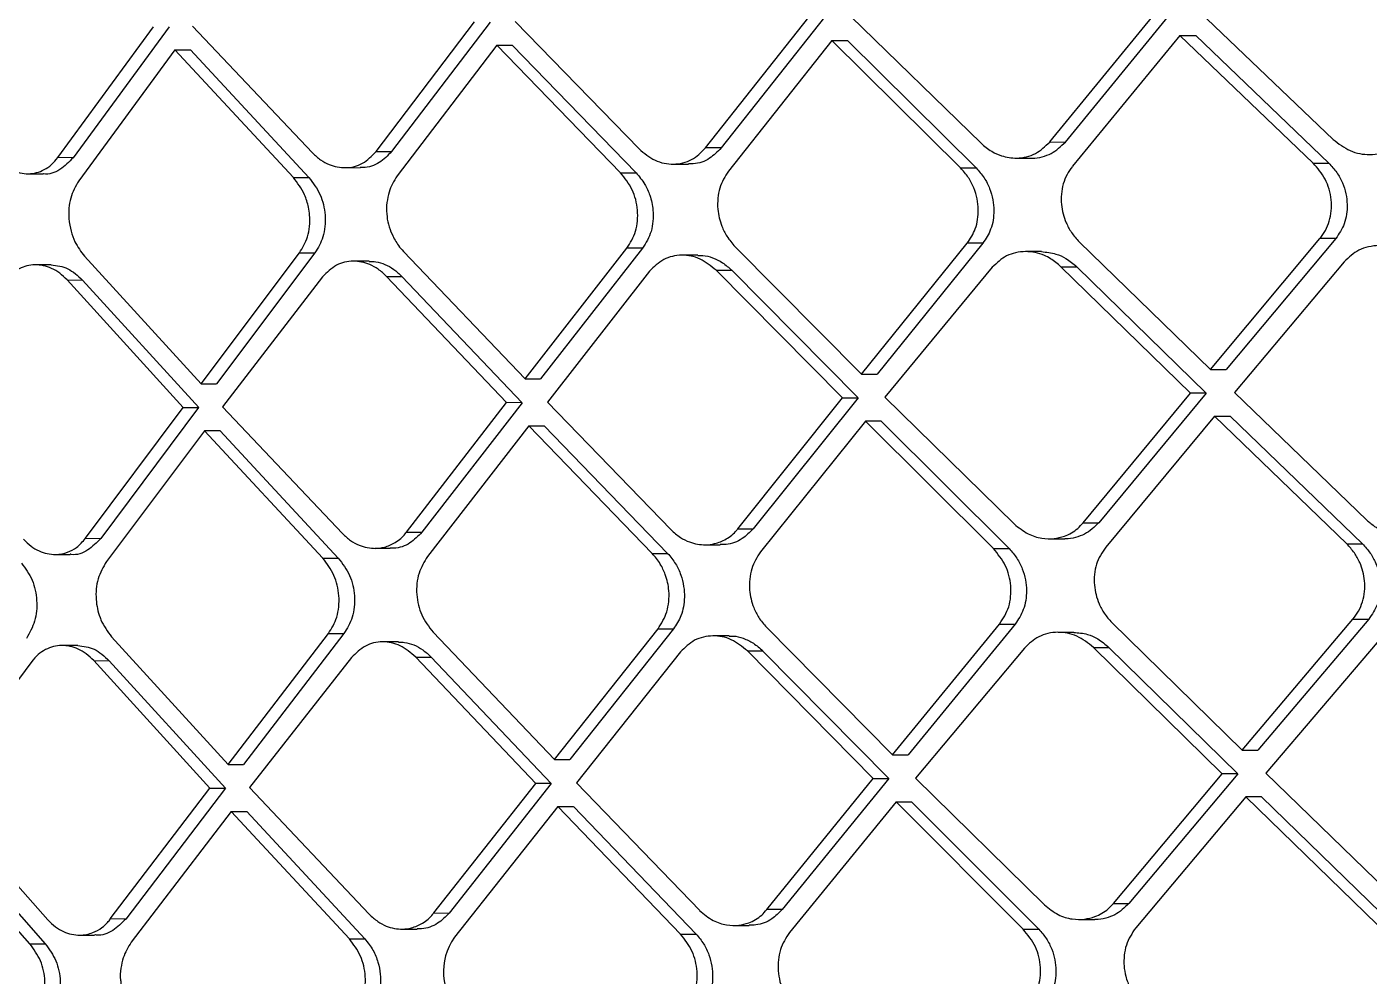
# Model space of a CAD drawing. Extents: x 939 to 1039, y 781 to 934.
# Drawn here: x 1026.9 to 1028.158, y 825.038 to 825.928 of the extents above; entities that cross this region are included whole.
import ezdxf

# ---------------------------------------------------------------- set-up
doc = ezdxf.new("R2010")
doc.units = 0
doc.header["$MEASUREMENT"] = 0
doc.layers.add('1', color=4, linetype='Continuous')

# ---------------------------------------------------------------- blocks, each defined once
blk = doc.blocks.new('Envoy')
at = {"layer": '1', "color": 3, "linetype": 'Continuous', "lineweight": 25}
for p, q in [((88.8824, 26.6402), (88.9791, 26.7629)), ((88.9938, 26.7628), (88.897, 26.6402)), ((89.0186, 26.7634), (89.1407, 26.6446)), ((89.205, 26.6459), (89.3045, 26.7673)), ((89.2197, 26.6458), (89.3193, 26.7673)), ((89.3455, 26.7679), (89.4706, 26.6483)), ((88.2753, 26.6312), (88.3651, 26.7538)), ((88.3796, 26.7538), (88.2897, 26.6311)), ((88.4015, 26.7544), (88.514, 26.6356)), ((88.5736, 26.6369), (88.6659, 26.7584)), ((88.6804, 26.7583), (88.5881, 26.6368)), ((88.7039, 26.7589), (88.8201, 26.6393)), ((89.0009, 26.7411), (88.9038, 26.6185)), ((89.1214, 26.6215), (89.0009, 26.7411)), ((89.0009, 26.7411), (89.0155, 26.7411)), ((89.0155, 26.7411), (89.136, 26.6215)), ((89.3271, 26.7456), (89.2263, 26.623)), ((89.4519, 26.626), (89.3271, 26.7456)), ((89.3271, 26.7456), (89.3419, 26.7456)), ((89.3419, 26.7456), (89.4667, 26.626)), ((88.3851, 26.7321), (88.2949, 26.6094)), ((88.4961, 26.6125), (88.3851, 26.7321)), ((88.3851, 26.7321), (88.3995, 26.7321)), ((88.3995, 26.7321), (88.5106, 26.6125)), ((88.6868, 26.7366), (88.5933, 26.614)), ((88.8027, 26.617), (88.6868, 26.7366)), ((88.6868, 26.7366), (88.7013, 26.7366)), ((88.7013, 26.7366), (88.8173, 26.617)), ((88.5736, 26.6369), (88.5881, 26.6368)), ((88.897, 26.6402), (88.8824, 26.6402)), ((89.205, 26.6459), (89.2197, 26.6458)), ((88.2897, 26.6311), (88.2753, 26.6312)), ((88.8519, 26.6251), (88.8663, 26.6251)), ((89.1733, 26.6308), (89.188, 26.6307)), ((89.4519, 26.626), (89.4667, 26.626)), ((88.247, 26.6161), (88.2615, 26.616)), ((88.4961, 26.6125), (88.5106, 26.6125)), ((88.5442, 26.6218), (88.5587, 26.6217)), ((88.8027, 26.617), (88.8173, 26.617)), ((89.1214, 26.6215), (89.136, 26.6215)), ((89.0287, 26.4281), (89.1277, 26.5508)), ((89.1424, 26.5508), (89.0433, 26.4281)), ((89.1424, 26.5508), (89.1277, 26.5508)), ((89.2327, 26.5522), (89.3556, 26.4326)), ((89.3556, 26.4326), (89.4583, 26.5553)), ((89.4732, 26.5553), (89.3704, 26.4326)), ((89.4732, 26.5553), (89.4583, 26.5553)), ((88.3003, 26.5387), (88.4096, 26.4191)), ((88.4096, 26.4191), (88.5018, 26.5418)), ((88.5163, 26.5418), (88.424, 26.4191)), ((88.5018, 26.5418), (88.5163, 26.5418)), ((88.5992, 26.5432), (88.7133, 26.4236)), ((88.7133, 26.4236), (88.8088, 26.5463)), ((88.8234, 26.5463), (88.7278, 26.4236)), ((88.8234, 26.5463), (88.8088, 26.5463)), ((88.8752, 26.5397), (88.8605, 26.5397)), ((88.91, 26.5477), (89.0287, 26.4281)), ((89.1972, 26.543), (89.1825, 26.543)), ((88.269, 26.5306), (88.2545, 26.5306)), ((88.5672, 26.534), (88.5526, 26.534)), ((88.83, 26.5246), (88.7342, 26.4019)), ((89.0108, 26.4058), (88.8924, 26.5255)), ((88.8924, 26.5255), (88.907, 26.5255)), ((88.907, 26.5255), (89.0254, 26.4058)), ((89.1512, 26.5283), (89.0504, 26.4064)), ((89.3371, 26.4103), (89.2156, 26.5288)), ((89.2156, 26.5288), (89.2303, 26.5288)), ((89.2303, 26.5288), (89.3518, 26.4103)), ((89.4811, 26.5335), (89.3781, 26.4109)), ((88.3929, 26.3968), (88.2839, 26.5165)), ((88.2839, 26.5165), (88.2984, 26.5164)), ((88.2984, 26.5164), (88.4074, 26.3968)), ((88.5235, 26.5193), (88.4296, 26.3974)), ((88.696, 26.4014), (88.5833, 26.5198)), ((88.5833, 26.5198), (88.5978, 26.5198)), ((88.5978, 26.5198), (88.7105, 26.4013)), ((88.7133, 26.4236), (88.7278, 26.4236)), ((89.0287, 26.4281), (89.0433, 26.4281)), ((89.3556, 26.4326), (89.3704, 26.4326)), ((88.4096, 26.4191), (88.424, 26.4191)), ((89.2363, 26.2888), (89.3371, 26.4103)), ((89.3518, 26.4103), (89.251, 26.2888)), ((89.3518, 26.4103), (89.3371, 26.4103)), ((89.3781, 26.4109), (89.5023, 26.2913)), ((88.4296, 26.3974), (88.542, 26.2786)), ((88.6021, 26.2799), (88.696, 26.4014)), ((88.7105, 26.4013), (88.6165, 26.2798)), ((88.7105, 26.4013), (88.696, 26.4014)), ((88.7342, 26.4019), (88.85, 26.2823)), ((88.9126, 26.2832), (89.0108, 26.4059)), ((89.0254, 26.4058), (88.9272, 26.2832)), ((89.0108, 26.4058), (89.0254, 26.4058)), ((89.0504, 26.4064), (89.1718, 26.2876)), ((88.3012, 26.2742), (88.3929, 26.3968)), ((88.4073, 26.3968), (88.3157, 26.2741)), ((88.3929, 26.3968), (88.4073, 26.3968)), ((89.3595, 26.3886), (89.2575, 26.2659)), ((89.4834, 26.269), (89.3595, 26.3886)), ((89.3595, 26.3886), (89.3742, 26.3886)), ((89.3742, 26.3886), (89.4982, 26.269)), ((88.4129, 26.3751), (88.3209, 26.2524)), ((88.5238, 26.2555), (88.4129, 26.3751)), ((88.4273, 26.3751), (88.4129, 26.3751)), ((88.4273, 26.3751), (88.5382, 26.2555)), ((88.7168, 26.3796), (88.6217, 26.257)), ((88.8324, 26.26), (88.7168, 26.3796)), ((88.7168, 26.3796), (88.7313, 26.3796)), ((88.7313, 26.3796), (88.8469, 26.26)), ((89.0324, 26.3841), (88.9339, 26.2615)), ((89.1523, 26.2645), (89.0324, 26.3841)), ((89.047, 26.3841), (89.0324, 26.3841)), ((89.047, 26.3841), (89.1669, 26.2645)), ((89.2363, 26.2888), (89.251, 26.2888)), ((88.3012, 26.2742), (88.3157, 26.2741)), ((88.6021, 26.2799), (88.6165, 26.2798)), ((88.9126, 26.2832), (88.9272, 26.2832)), ((89.2044, 26.2738), (89.2191, 26.2737)), ((88.2726, 26.2591), (88.287, 26.259)), ((88.5723, 26.2648), (88.5867, 26.2648)), ((88.8324, 26.26), (88.8469, 26.26)), ((88.8818, 26.2681), (88.8962, 26.2681)), ((89.1523, 26.2645), (89.1669, 26.2645)), ((89.4834, 26.269), (89.4982, 26.269)), ((88.5238, 26.2555), (88.5382, 26.2555)), ((89.3854, 26.0756), (89.4893, 26.1983)), ((89.5041, 26.1982), (89.4002, 26.0756)), ((89.4893, 26.1983), (89.5041, 26.1982)), ((88.4349, 26.0621), (88.5289, 26.1848)), ((88.5434, 26.1848), (88.4494, 26.0621)), ((88.5289, 26.1848), (88.5434, 26.1848)), ((88.627, 26.1862), (88.7408, 26.0666)), ((88.7408, 26.0666), (88.8379, 26.1893)), ((88.8524, 26.1893), (88.7553, 26.0666)), ((88.8379, 26.1893), (88.8524, 26.1893)), ((88.9395, 26.1907), (89.0576, 26.0711)), ((89.0576, 26.0711), (89.158, 26.1938)), ((89.1727, 26.1938), (89.0722, 26.0711)), ((89.158, 26.1938), (89.1727, 26.1938)), ((89.2276, 26.186), (89.2129, 26.186)), ((89.2633, 26.1952), (89.3854, 26.0756)), ((88.2939, 26.1736), (88.2795, 26.1737)), ((88.3257, 26.1817), (88.4349, 26.0621)), ((88.5946, 26.177), (88.58, 26.177)), ((88.9045, 26.1826), (88.8898, 26.1827)), ((89.1814, 26.1713), (89.0792, 26.0494)), ((89.3666, 26.0533), (89.246, 26.1718)), ((89.246, 26.1718), (89.2606, 26.1718)), ((89.2606, 26.1718), (89.3814, 26.0533)), ((89.5119, 26.1765), (89.4077, 26.0539)), ((88.2508, 26.1586), (88.1596, 26.0359)), ((88.4179, 26.0398), (88.309, 26.1595)), ((88.309, 26.1595), (88.3234, 26.1594)), ((88.3234, 26.1594), (88.4324, 26.0398)), ((88.5506, 26.1623), (88.4549, 26.0404)), ((88.7232, 26.0444), (88.6108, 26.1628)), ((88.6108, 26.1628), (88.6252, 26.1628)), ((88.6252, 26.1628), (88.7377, 26.0443)), ((88.859, 26.1676), (88.7616, 26.0449)), ((89.0395, 26.0488), (88.9217, 26.1685)), ((88.9217, 26.1685), (88.9362, 26.1685)), ((88.9362, 26.1684), (89.0541, 26.0488)), ((89.0576, 26.0711), (89.0723, 26.0711)), ((89.3854, 26.0756), (89.4002, 26.0756)), ((88.4349, 26.0621), (88.4494, 26.0621)), ((88.9398, 25.9262), (89.0395, 26.0488)), ((89.0541, 26.0488), (88.9544, 25.9262)), ((89.0395, 26.0488), (89.0541, 26.0488)), ((89.0792, 26.0494), (89.2, 25.9306)), ((89.2647, 25.9318), (89.3666, 26.0533)), ((89.3814, 26.0533), (89.2793, 25.9318)), ((89.3813, 26.0533), (89.3666, 26.0533)), ((89.4077, 26.0539), (89.531, 25.9342)), ((88.1596, 26.0359), (88.266, 25.9163)), ((88.3245, 25.9172), (88.4179, 26.0398)), ((88.4324, 26.0398), (88.3389, 25.9171)), ((88.4179, 26.0398), (88.4323, 26.0398)), ((88.4549, 26.0404), (88.5672, 25.9216)), ((88.6276, 25.9229), (88.7232, 26.0444)), ((88.7377, 26.0443), (88.6421, 25.9228)), ((88.7376, 26.0443), (88.7232, 26.0444)), ((88.7616, 26.0449), (88.877, 25.9253)), ((88.7439, 26.0226), (88.6472, 25.9)), ((88.859, 25.903), (88.7439, 26.0226)), ((88.7439, 26.0226), (88.7584, 26.0226)), ((88.7585, 26.0226), (88.8736, 25.903)), ((89.061, 26.0271), (88.9611, 25.9045)), ((89.1802, 25.9075), (89.061, 26.0271)), ((89.061, 26.0271), (89.0756, 26.0271)), ((89.0756, 26.0271), (89.1948, 25.9075)), ((89.3889, 26.0316), (89.2856, 25.9089)), ((89.4036, 26.0316), (89.3889, 26.0316)), ((89.3889, 26.0316), (89.5119, 25.912)), ((89.4036, 26.0316), (89.5267, 25.9119)), ((88.2491, 25.894), (88.1431, 26.0136)), ((88.1575, 26.0136), (88.2635, 25.894)), ((88.4379, 26.0181), (88.3441, 25.8954)), ((88.5486, 25.8985), (88.4379, 26.0181)), ((88.4379, 26.0181), (88.4523, 26.0181)), ((88.4523, 26.0181), (88.563, 25.8985)), ((89.2647, 25.9318), (89.2793, 25.9318)), ((88.6276, 25.9229), (88.6421, 25.9228)), ((88.9544, 25.9262), (88.9398, 25.9262)), ((88.3389, 25.9171), (88.3245, 25.9172)), ((88.5976, 25.9078), (88.612, 25.9078)), ((88.9088, 25.9111), (88.9232, 25.9111)), ((89.1802, 25.9075), (89.1948, 25.9075)), ((89.2324, 25.9168), (89.2472, 25.9167)), ((88.2491, 25.894), (88.2635, 25.894)), ((88.2955, 25.9021), (88.3098, 25.9021)), ((88.5486, 25.8985), (88.563, 25.8985)), ((88.859, 25.903), (88.8735, 25.903))]:
    blk.add_line(p, q, dxfattribs=at)
at = {"layer": '1', "color": 3, "linetype": 'Continuous', "lineweight": 25, "flags": 128}
blk.add_lwpolyline([(88.7408, 26.0666), (88.7489, 26.0666), (88.7553, 26.0666)], dxfattribs=at)
at = {"layer": '1', "color": 3, "linetype": 'Continuous', "lineweight": 25}
blk.add_arc((88.6926, 25.8675), 0.0559, 144.4627, 223.1465, dxfattribs=at)
for points, knots in [([(89.4706, 26.6483), (89.4758, 26.6443), (89.4861, 26.6363), (89.5023, 26.6334), (89.5149, 26.6349), (89.5266, 26.6389), (89.5333, 26.6451), (89.5376, 26.6491)], [0, 0, 0, 0, 0.250065, 0.499183, 0.635492, 0.764457, 1, 1, 1, 1]), ([(88.514, 26.6356), (88.5165, 26.6333), (88.5213, 26.6289), (88.5317, 26.6233), (88.5454, 26.6206), (88.5616, 26.6244), (88.5696, 26.6327), (88.5736, 26.6369)], [0, 0, 0, 0, 0.137583, 0.26706, 0.500741, 0.75113, 1, 1, 1, 1]), ([(88.5881, 26.6368), (88.5845, 26.6331), (88.577, 26.6253), (88.5658, 26.6215), (88.5596, 26.6219), (88.5587, 26.622)], [0, 0, 0, 0, 0.444857, 0.918404, 1, 1, 1, 1]), ([(88.8201, 26.6393), (88.8249, 26.6353), (88.8346, 26.6273), (88.8497, 26.6244), (88.8612, 26.6259), (88.8721, 26.6298), (88.8783, 26.6361), (88.8824, 26.6402)], [0, 0, 0, 0, 0.24964, 0.499346, 0.629587, 0.756547, 1, 1, 1, 1]), ([(88.897, 26.6402), (88.8936, 26.6367), (88.8863, 26.6292), (88.8748, 26.6251), (88.8679, 26.6253), (88.8663, 26.6253)], [0, 0, 0, 0, 0.404624, 0.867144, 1, 1, 1, 1]), ([(89.1407, 26.6446), (89.1439, 26.6419), (89.1498, 26.6369), (89.1612, 26.632), (89.1725, 26.6302), (89.1832, 26.6316), (89.1944, 26.6356), (89.2008, 26.6418), (89.205, 26.6458)], [0, 0, 0, 0, 0.165241, 0.303775, 0.500094, 0.633307, 0.761106, 1, 1, 1, 1]), ([(89.188, 26.6308), (89.1882, 26.6308), (89.1916, 26.6303), (89.1979, 26.6318), (89.2091, 26.6355), (89.2155, 26.6417), (89.2197, 26.6458)], [0, 0, 0, 0, 0.016151, 0.278278, 0.529805, 1, 1, 1, 1]), ([(88.2178, 26.6303), (88.2201, 26.6281), (88.2244, 26.6237), (88.2344, 26.6178), (88.2477, 26.6148), (88.2605, 26.6182), (88.2696, 26.6243), (88.2734, 26.6289), (88.2753, 26.6312)], [0, 0, 0, 0, 0.129031, 0.255559, 0.50012, 0.74186, 0.868991, 1, 1, 1, 1]), ([(88.2897, 26.6311), (88.2858, 26.6271), (88.278, 26.6191), (88.267, 26.6148), (88.2616, 26.6161), (88.2615, 26.6161)], [0, 0, 0, 0, 0.497116, 0.989927, 1, 1, 1, 1]), ([(89.4584, 26.5553), (89.4602, 26.5577), (89.4639, 26.5627), (89.4674, 26.5716), (89.4693, 26.5813), (89.4692, 26.5916), (89.4672, 26.6016), (89.4625, 26.614), (89.4561, 26.6212), (89.4519, 26.626)], [0, 0, 0, 0, 0.123865, 0.248432, 0.373998, 0.504678, 0.635031, 0.761103, 1, 1, 1, 1]), ([(89.4667, 26.626), (89.4693, 26.6232), (89.4744, 26.6176), (89.4797, 26.6077), (89.4829, 26.5975), (89.4844, 26.5845), (89.4824, 26.5691), (89.4762, 26.5597), (89.4732, 26.5553)], [0, 0, 0, 0, 0.1471127, 0.2877368, 0.4218849, 0.5497721, 0.7862348, 1, 1, 1, 1]), ([(88.5018, 26.5418), (88.5047, 26.5466), (88.5092, 26.5542), (88.5115, 26.5668), (88.5116, 26.5762), (88.5101, 26.5863), (88.5063, 26.5991), (88.5, 26.6074), (88.4961, 26.6125)], [0, 0, 0, 0, 0.232677, 0.36214, 0.500069, 0.593305, 0.750428, 1, 1, 1, 1]), ([(88.5106, 26.6125), (88.5145, 26.6074), (88.5223, 26.5972), (88.5261, 26.5802), (88.526, 26.5667), (88.5236, 26.5541), (88.5192, 26.5466), (88.5163, 26.5418)], [0, 0, 0, 0, 0.25001, 0.499889, 0.639039, 0.768909, 1, 1, 1, 1]), ([(88.5933, 26.614), (88.5904, 26.6091), (88.5858, 26.6016), (88.5837, 26.5889), (88.583, 26.5819), (88.5838, 26.5783), (88.5837, 26.5718), (88.5872, 26.5612), (88.5934, 26.5498), (88.5976, 26.545), (88.5992, 26.5432)], [0, 0, 0, 0, 0.232181, 0.361861, 0.499916, 0.500127, 0.500157, 0.749324, 0.906243, 1, 1, 1, 1]), ([(88.8088, 26.5463), (88.8119, 26.5513), (88.8166, 26.559), (88.8189, 26.5718), (88.8189, 26.585), (88.8148, 26.6018), (88.8068, 26.6119), (88.8027, 26.617)], [0, 0, 0, 0, 0.240694, 0.368338, 0.500617, 0.749903, 1, 1, 1, 1]), ([(88.8173, 26.617), (88.8202, 26.6135), (88.8255, 26.6072), (88.8309, 26.5951), (88.8335, 26.5832), (88.8334, 26.5717), (88.8312, 26.559), (88.8265, 26.5513), (88.8234, 26.5463)], [0, 0, 0, 0, 0.177484, 0.32028, 0.50092, 0.633433, 0.760913, 1, 1, 1, 1]), ([(88.9038, 26.6185), (88.9007, 26.6134), (88.8959, 26.6057), (88.8937, 26.593), (88.8936, 26.5808), (88.8966, 26.5685), (88.9024, 26.5566), (88.9073, 26.5508), (88.91, 26.5477)], [0, 0, 0, 0, 0.239339, 0.367146, 0.499926, 0.705316, 0.84159, 1, 1, 1, 1]), ([(89.1277, 26.5508), (89.1306, 26.5552), (89.1366, 26.5644), (89.1386, 26.5797), (89.1372, 26.5927), (89.1341, 26.603), (89.129, 26.6131), (89.1239, 26.6187), (89.1214, 26.6215)], [0, 0, 0, 0, 0.210762, 0.446655, 0.574941, 0.709866, 0.851539, 1, 1, 1, 1]), ([(89.136, 26.6215), (89.1387, 26.6185), (89.1438, 26.6128), (89.1489, 26.6024), (89.1519, 26.592), (89.1532, 26.5789), (89.151, 26.564), (89.1451, 26.555), (89.1424, 26.5508)], [0, 0, 0, 0, 0.152982, 0.297906, 0.434804, 0.563746, 0.797066, 1, 1, 1, 1]), ([(89.2263, 26.6229), (89.2245, 26.6205), (89.2209, 26.6155), (89.2175, 26.6065), (89.2157, 26.597), (89.2158, 26.5846), (89.2191, 26.5721), (89.2253, 26.5604), (89.2301, 26.555), (89.2327, 26.5522)], [0, 0, 0, 0, 0.124818, 0.24975, 0.374999, 0.500588, 0.721541, 0.853663, 1, 1, 1, 1]), ([(88.2949, 26.6094), (88.292, 26.6042), (88.2861, 26.5938), (88.2849, 26.5764), (88.2873, 26.5625), (88.2917, 26.5501), (88.297, 26.543), (88.3003, 26.5387)], [0, 0, 0, 0, 0.249567, 0.499111, 0.651197, 0.785514, 1, 1, 1, 1]), ([(89.5481, 26.5344), (89.5429, 26.5384), (89.5325, 26.5464), (89.5164, 26.5493), (89.5039, 26.5478), (89.4921, 26.5439), (89.4854, 26.5376), (89.4811, 26.5335)], [0, 0, 0, 0, 0.249683, 0.49915, 0.634423, 0.763072, 1, 1, 1, 1]), ([(88.8924, 26.5255), (88.8875, 26.5295), (88.8778, 26.5375), (88.8628, 26.5403), (88.8513, 26.5389), (88.8404, 26.535), (88.8341, 26.5287), (88.83, 26.5246)], [0, 0, 0, 0, 0.249678, 0.499348, 0.628319, 0.754865, 1, 1, 1, 1]), ([(88.8752, 26.5394), (88.8767, 26.5394), (88.8814, 26.5396), (88.8893, 26.5374), (88.8987, 26.5329), (88.9042, 26.528), (88.907, 26.5255)], [0, 0, 0, 0, 0.133045, 0.407609, 0.696549, 1, 1, 1, 1]), ([(89.2156, 26.5288), (89.2125, 26.5315), (89.2076, 26.5357), (89.1965, 26.5413), (89.1851, 26.5437), (89.1731, 26.5423), (89.1619, 26.5385), (89.1554, 26.5323), (89.1512, 26.5283)], [0, 0, 0, 0, 0.162302, 0.250215, 0.499803, 0.631999, 0.759496, 1, 1, 1, 1]), ([(89.1972, 26.543), (89.2018, 26.5425), (89.2098, 26.5418), (89.2211, 26.5366), (89.2271, 26.5316), (89.2303, 26.5288)], [0, 0, 0, 0, 0.384835, 0.664711, 1, 1, 1, 1]), ([(88.2839, 26.5165), (88.2817, 26.5187), (88.2773, 26.5231), (88.2672, 26.5289), (88.2539, 26.5319), (88.2411, 26.5285), (88.232, 26.5225), (88.2282, 26.5179), (88.2263, 26.5156)], [0, 0, 0, 0, 0.12998, 0.256796, 0.500114, 0.740024, 0.867614, 1, 1, 1, 1]), ([(88.269, 26.5306), (88.2744, 26.5299), (88.2851, 26.5286), (88.294, 26.5205), (88.2984, 26.5164)], [0, 0, 0, 0, 0.50096, 1, 1, 1, 1]), ([(88.5833, 26.5198), (88.5808, 26.5222), (88.576, 26.5267), (88.5656, 26.5323), (88.5519, 26.5352), (88.5357, 26.5316), (88.5276, 26.5234), (88.5235, 26.5193)], [0, 0, 0, 0, 0.138352, 0.268052, 0.500733, 0.749526, 1, 1, 1, 1]), ([(88.5672, 26.5338), (88.5693, 26.5338), (88.5742, 26.5337), (88.5821, 26.5312), (88.5904, 26.5267), (88.5953, 26.5221), (88.5978, 26.5198)], [0, 0, 0, 0, 0.190545, 0.453176, 0.722943, 1, 1, 1, 1]), ([(89.1718, 26.2876), (89.176, 26.2842), (89.1838, 26.2779), (89.197, 26.2738), (89.2087, 26.2735), (89.2203, 26.2762), (89.2301, 26.2815), (89.2347, 26.287), (89.2363, 26.2888)], [0, 0, 0, 0, 0.210151, 0.395983, 0.55751, 0.694633, 0.895227, 1, 1, 1, 1]), ([(89.251, 26.2888), (89.2469, 26.2848), (89.2404, 26.2785), (89.2292, 26.2748), (89.2228, 26.2733), (89.2194, 26.2738), (89.2191, 26.2738)], [0, 0, 0, 0, 0.46538, 0.717164, 0.981315, 1, 1, 1, 1]), ([(89.5023, 26.2912), (89.5028, 26.2908), (89.5043, 26.2894), (89.5093, 26.2853), (89.5199, 26.2791), (89.534, 26.2763), (89.5465, 26.2779), (89.5583, 26.2819), (89.565, 26.2881), (89.5693, 26.2921)], [0, 0, 0, 0, 0.026887, 0.077673, 0.250617, 0.499478, 0.636564, 0.765779, 1, 1, 1, 1]), ([(88.2432, 26.2733), (88.2455, 26.271), (88.2499, 26.2666), (88.2599, 26.2608), (88.2719, 26.2581), (88.2839, 26.2605), (88.2938, 26.2655), (88.2986, 26.2711), (88.3012, 26.2742)], [0, 0, 0, 0, 0.13083, 0.257934, 0.499906, 0.678502, 0.821465, 1, 1, 1, 1]), ([(88.3157, 26.2741), (88.3118, 26.2702), (88.304, 26.2623), (88.2929, 26.2579), (88.2873, 26.2592), (88.287, 26.2593)], [0, 0, 0, 0, 0.483335, 0.971734, 1, 1, 1, 1]), ([(88.542, 26.2786), (88.5445, 26.2763), (88.5493, 26.2719), (88.5598, 26.2663), (88.5708, 26.2641), (88.5824, 26.2657), (88.592, 26.2699), (88.599, 26.2756), (88.6017, 26.2794), (88.6021, 26.2799)], [0, 0, 0, 0, 0.138876, 0.266381, 0.50119, 0.62573, 0.792256, 0.974121, 1, 1, 1, 1]), ([(88.6165, 26.2798), (88.613, 26.2762), (88.6056, 26.2686), (88.5944, 26.2646), (88.5879, 26.2649), (88.5867, 26.265)], [0, 0, 0, 0, 0.429519, 0.897998, 1, 1, 1, 1]), ([(88.85, 26.2823), (88.8529, 26.2797), (88.8582, 26.2749), (88.8692, 26.2695), (88.8803, 26.2675), (88.892, 26.269), (88.9021, 26.2732), (88.9095, 26.2789), (88.9123, 26.2827), (88.9126, 26.2832)], [0, 0, 0, 0, 0.153141, 0.283136, 0.502407, 0.626637, 0.793326, 0.975033, 1, 1, 1, 1]), ([(88.9272, 26.2832), (88.9239, 26.2798), (88.9167, 26.2725), (88.9052, 26.2682), (88.898, 26.2683), (88.8962, 26.2683)], [0, 0, 0, 0, 0.38797, 0.844918, 1, 1, 1, 1]), ([(88.8379, 26.1893), (88.841, 26.1944), (88.8459, 26.2021), (88.8482, 26.2149), (88.8484, 26.2268), (88.8456, 26.2389), (88.84, 26.2509), (88.8351, 26.2568), (88.8324, 26.26)], [0, 0, 0, 0, 0.242297, 0.369257, 0.499853, 0.698214, 0.836267, 1, 1, 1, 1]), ([(88.8469, 26.26), (88.8495, 26.2569), (88.8546, 26.2509), (88.8595, 26.2401), (88.8622, 26.2294), (88.863, 26.2163), (88.8606, 26.2019), (88.855, 26.1932), (88.8524, 26.1893)], [0, 0, 0, 0, 0.158894, 0.30812, 0.447692, 0.57761, 0.807668, 1, 1, 1, 1]), ([(88.9339, 26.2615), (88.9307, 26.2564), (88.9259, 26.2487), (88.9235, 26.2359), (88.9234, 26.2235), (88.9264, 26.211), (88.9322, 26.1992), (88.937, 26.1937), (88.9395, 26.1907)], [0, 0, 0, 0, 0.2411767, 0.3685322, 0.4999818, 0.7148503, 0.8487417, 1, 1, 1, 1]), ([(89.158, 26.1938), (89.1614, 26.1989), (89.1664, 26.2068), (89.1687, 26.2196), (89.1688, 26.2327), (89.1646, 26.2494), (89.1564, 26.2595), (89.1523, 26.2645)], [0, 0, 0, 0, 0.245752, 0.372154, 0.500746, 0.749899, 1, 1, 1, 1]), ([(89.1669, 26.2645), (89.1695, 26.2616), (89.1745, 26.256), (89.1795, 26.2458), (89.1825, 26.2355), (89.1838, 26.2224), (89.1816, 26.2073), (89.1756, 26.1981), (89.1727, 26.1938)], [0, 0, 0, 0, 0.149625, 0.292118, 0.427548, 0.555995, 0.791222, 1, 1, 1, 1]), ([(89.2575, 26.2659), (89.2541, 26.2608), (89.249, 26.253), (89.2467, 26.2402), (89.2466, 26.2276), (89.2498, 26.2149), (89.256, 26.2033), (89.2608, 26.198), (89.2633, 26.1952)], [0, 0, 0, 0, 0.24443, 0.371006, 0.500191, 0.72483, 0.856185, 1, 1, 1, 1]), ([(89.4893, 26.1983), (89.4911, 26.2007), (89.4948, 26.2057), (89.4985, 26.2146), (89.5004, 26.2242), (89.5005, 26.2368), (89.4971, 26.2493), (89.4908, 26.261), (89.4859, 26.2662), (89.4834, 26.269)], [0, 0, 0, 0, 0.123832, 0.248399, 0.373958, 0.500842, 0.725444, 0.856559, 1, 1, 1, 1]), ([(89.4982, 26.269), (89.5007, 26.2662), (89.5057, 26.2607), (89.5109, 26.251), (89.5141, 26.2408), (89.5156, 26.2278), (89.5136, 26.2123), (89.5071, 26.2028), (89.5041, 26.1982)], [0, 0, 0, 0, 0.144946, 0.28398, 0.417199, 0.544768, 0.782478, 1, 1, 1, 1]), ([(88.2412, 26.251), (88.2449, 26.2459), (88.2524, 26.2356), (88.2564, 26.2158), (88.2547, 26.1959), (88.2488, 26.1855), (88.2458, 26.1803)], [0, 0, 0, 0, 0.250004, 0.500009, 0.75, 1, 1, 1, 1]), ([(88.3209, 26.2524), (88.3179, 26.2472), (88.3118, 26.2368), (88.3103, 26.2175), (88.313, 26.2046), (88.3177, 26.1925), (88.3219, 26.1868), (88.3257, 26.1817)], [0, 0, 0, 0, 0.249795, 0.499611, 0.721528, 0.749983, 1, 1, 1, 1]), ([(88.5289, 26.1848), (88.5319, 26.1897), (88.5365, 26.1973), (88.5389, 26.21), (88.5391, 26.2233), (88.5353, 26.2402), (88.5276, 26.2504), (88.5238, 26.2555)], [0, 0, 0, 0, 0.236743, 0.365376, 0.500562, 0.750066, 1, 1, 1, 1]), ([(88.5382, 26.2555), (88.5421, 26.2504), (88.5499, 26.2401), (88.5536, 26.2232), (88.5534, 26.2099), (88.551, 26.1972), (88.5464, 26.1897), (88.5434, 26.1848)], [0, 0, 0, 0, 0.250913, 0.501553, 0.636536, 0.764752, 1, 1, 1, 1]), ([(88.6217, 26.257), (88.6187, 26.252), (88.614, 26.2444), (88.6116, 26.2317), (88.6114, 26.2184), (88.6153, 26.2015), (88.6231, 26.1913), (88.627, 26.1862)], [0, 0, 0, 0, 0.236883, 0.365568, 0.50066, 0.750095, 1, 1, 1, 1]), ([(89.246, 26.1718), (89.241, 26.1758), (89.231, 26.1837), (89.2154, 26.1867), (89.2034, 26.1853), (89.1921, 26.1814), (89.1856, 26.1753), (89.1814, 26.1713)], [0, 0, 0, 0, 0.249731, 0.499145, 0.632677, 0.76076, 1, 1, 1, 1]), ([(89.2276, 26.1859), (89.2319, 26.1856), (89.2396, 26.1849), (89.251, 26.18), (89.2572, 26.1747), (89.2606, 26.1718)], [0, 0, 0, 0, 0.357916, 0.644354, 1, 1, 1, 1]), ([(88.309, 26.1595), (88.3067, 26.1617), (88.3022, 26.1661), (88.2922, 26.1719), (88.2788, 26.1749), (88.2658, 26.1715), (88.2566, 26.1654), (88.2528, 26.1609), (88.2508, 26.1586)], [0, 0, 0, 0, 0.131945, 0.259431, 0.500177, 0.742431, 0.869403, 1, 1, 1, 1]), ([(88.2939, 26.1735), (88.2992, 26.1729), (88.31, 26.1717), (88.3189, 26.1636), (88.3234, 26.1594)], [0, 0, 0, 0, 0.488085, 1, 1, 1, 1]), ([(88.6108, 26.1628), (88.6061, 26.1668), (88.5967, 26.1748), (88.5796, 26.1782), (88.5629, 26.1746), (88.5547, 26.1664), (88.5506, 26.1623)], [0, 0, 0, 0, 0.250101, 0.50006, 0.751163, 1, 1, 1, 1]), ([(88.5946, 26.1768), (88.5965, 26.1768), (88.6013, 26.1768), (88.6091, 26.1744), (88.6177, 26.1699), (88.6227, 26.1652), (88.6252, 26.1628)], [0, 0, 0, 0, 0.172231, 0.438591, 0.714495, 1, 1, 1, 1]), ([(88.9217, 26.1685), (88.9168, 26.1725), (88.9071, 26.1805), (88.892, 26.1833), (88.8804, 26.1819), (88.8694, 26.178), (88.8631, 26.1717), (88.859, 26.1676)], [0, 0, 0, 0, 0.249591, 0.499293, 0.629507, 0.756466, 1, 1, 1, 1]), ([(88.9045, 26.1824), (88.9058, 26.1825), (88.9102, 26.1827), (88.9181, 26.1806), (88.9277, 26.1761), (88.9333, 26.1711), (88.9362, 26.1685)], [0, 0, 0, 0, 0.113025, 0.391665, 0.687351, 1, 1, 1, 1]), ([(89.2, 25.9306), (89.2042, 25.9272), (89.2121, 25.9207), (89.2255, 25.9167), (89.2373, 25.9166), (89.2489, 25.9195), (89.2585, 25.9247), (89.2631, 25.9301), (89.2647, 25.9318)], [0, 0, 0, 0, 0.213563, 0.401912, 0.56494, 0.702672, 0.901436, 1, 1, 1, 1]), ([(89.2793, 25.9318), (89.2752, 25.9278), (89.2687, 25.9217), (89.2574, 25.9177), (89.251, 25.9166), (89.2475, 25.9168), (89.2472, 25.9168)], [0, 0, 0, 0, 0.461738, 0.714142, 0.980483, 1, 1, 1, 1]), ([(88.5672, 25.9216), (88.5698, 25.9192), (88.5747, 25.9147), (88.5852, 25.9092), (88.5961, 25.9071), (88.6078, 25.9087), (88.6176, 25.913), (88.6246, 25.9187), (88.6273, 25.9224), (88.6276, 25.9229)], [0, 0, 0, 0, 0.143606, 0.27195, 0.501785, 0.626192, 0.796212, 0.977555, 1, 1, 1, 1]), ([(88.6421, 25.9228), (88.6387, 25.9193), (88.6314, 25.9119), (88.6201, 25.9078), (88.6134, 25.908), (88.612, 25.908)], [0, 0, 0, 0, 0.410583, 0.872821, 1, 1, 1, 1]), ([(88.8769, 25.9253), (88.881, 25.9218), (88.8886, 25.9153), (88.9016, 25.9112), (88.913, 25.9108), (88.9244, 25.9136), (88.9339, 25.9189), (88.9383, 25.9243), (88.9398, 25.9262)], [0, 0, 0, 0, 0.211663, 0.398603, 0.560792, 0.698183, 0.89798, 1, 1, 1, 1]), ([(88.9544, 25.9262), (88.9512, 25.923), (88.9442, 25.9159), (88.9327, 25.9114), (88.9253, 25.9113), (88.9232, 25.9113)], [0, 0, 0, 0, 0.36672, 0.816568, 1, 1, 1, 1]), ([(88.266, 25.9163), (88.2682, 25.914), (88.2727, 25.9095), (88.2828, 25.9038), (88.295, 25.9011), (88.3074, 25.9036), (88.316, 25.9083), (88.3214, 25.9131), (88.3237, 25.9161), (88.3245, 25.9172)], [0, 0, 0, 0, 0.133194, 0.261043, 0.499724, 0.688426, 0.834738, 0.938592, 1, 1, 1, 1]), ([(88.3389, 25.9171), (88.3351, 25.9133), (88.3274, 25.9055), (88.3163, 25.9011), (88.3104, 25.9023), (88.3099, 25.9024)], [0, 0, 0, 0, 0.466973, 0.95005, 1, 1, 1, 1]), ([(89.1854, 25.8368), (89.1887, 25.8419), (89.1954, 25.8521), (89.1974, 25.8719), (89.193, 25.8919), (89.1845, 25.9023), (89.1802, 25.9075)], [0, 0, 0, 0, 0.242246, 0.488895, 0.741113, 1, 1, 1, 1]), ([(89.1948, 25.9075), (89.1973, 25.9047), (89.2022, 25.8991), (89.2072, 25.8892), (89.2101, 25.879), (89.2114, 25.8659), (89.2092, 25.8506), (89.203, 25.8412), (89.2, 25.8368)], [0, 0, 0, 0, 0.14631, 0.286396, 0.420388, 0.548339, 0.78544, 1, 1, 1, 1]), ([(89.2856, 25.9089), (89.2822, 25.9038), (89.2771, 25.896), (89.2746, 25.8831), (89.2744, 25.8732), (89.2762, 25.8628), (89.2801, 25.8524), (89.2853, 25.8439), (89.2894, 25.8397), (89.2908, 25.8382)], [0, 0, 0, 0, 0.245683, 0.371946, 0.499863, 0.622559, 0.770395, 0.921288, 1, 1, 1, 1]), ([(88.2533, 25.8233), (88.2563, 25.8285), (88.2623, 25.8389), (88.2641, 25.8588), (88.2602, 25.8786), (88.2528, 25.8889), (88.2491, 25.894)], [0, 0, 0, 0, 0.249994, 0.500006, 0.749998, 1, 1, 1, 1]), ([(88.2635, 25.894), (88.2672, 25.8889), (88.2746, 25.8786), (88.2785, 25.8588), (88.2767, 25.8389), (88.2707, 25.8285), (88.2677, 25.8233)], [0, 0, 0, 0, 0.250002, 0.500023, 0.750006, 1, 1, 1, 1]), ([(88.3441, 25.8954), (88.3413, 25.8908), (88.3367, 25.8834), (88.3343, 25.8708), (88.3335, 25.8636), (88.3342, 25.8592), (88.3342, 25.8572), (88.3352, 25.8507), (88.3379, 25.8405), (88.3432, 25.8311), (88.3471, 25.8262), (88.3483, 25.8249), (88.3484, 25.8247)], [0, 0, 0, 0, 0.225564, 0.356762, 0.499366, 0.499549, 0.525953, 0.576468, 0.749372, 0.926665, 0.991448, 1, 1, 1, 1]), ([(88.5532, 25.8278), (88.5563, 25.8328), (88.561, 25.8405), (88.5635, 25.8532), (88.5638, 25.8664), (88.5601, 25.8832), (88.5524, 25.8934), (88.5486, 25.8985)], [0, 0, 0, 0, 0.240133, 0.367914, 0.500556, 0.750069, 1, 1, 1, 1]), ([(88.563, 25.8985), (88.5658, 25.8951), (88.571, 25.8886), (88.5756, 25.877), (88.5779, 25.8658), (88.578, 25.8527), (88.5751, 25.8392), (88.5699, 25.8312), (88.5676, 25.8278)], [0, 0, 0, 0, 0.171115, 0.329091, 0.473971, 0.605695, 0.828859, 1, 1, 1, 1]), ([(88.864, 25.8323), (88.8672, 25.8374), (88.8721, 25.8452), (88.8746, 25.858), (88.8748, 25.8711), (88.8709, 25.8878), (88.863, 25.8979), (88.859, 25.903)], [0, 0, 0, 0, 0.244746, 0.371415, 0.500703, 0.75009, 1, 1, 1, 1]), ([(88.8736, 25.903), (88.8761, 25.9), (88.881, 25.8942), (88.8858, 25.8838), (88.8886, 25.8733), (88.8895, 25.8602), (88.8871, 25.8454), (88.8812, 25.8364), (88.8785, 25.8323)], [0, 0, 0, 0, 0.153098, 0.298148, 0.435208, 0.564258, 0.797612, 1, 1, 1, 1]), ([(88.9611, 25.9045), (88.9578, 25.8994), (88.9528, 25.8916), (88.9504, 25.8788), (88.9502, 25.8686), (88.9519, 25.8585), (88.9562, 25.8459), (88.9622, 25.8386), (88.9661, 25.8337)], [0, 0, 0, 0, 0.243231, 0.370108, 0.500166, 0.633001, 0.760735, 1, 1, 1, 1])]:
    blk.add_open_spline(points, degree=3, knots=knots, dxfattribs=at)

msp = doc.modelspace()

# ---------------------------------------------------------------- block references
at = {"layer": '1'}
msp.add_blockref('Envoy', (938.6538, 799.1744), dxfattribs=at)

doc.saveas('drawing.dxf')
